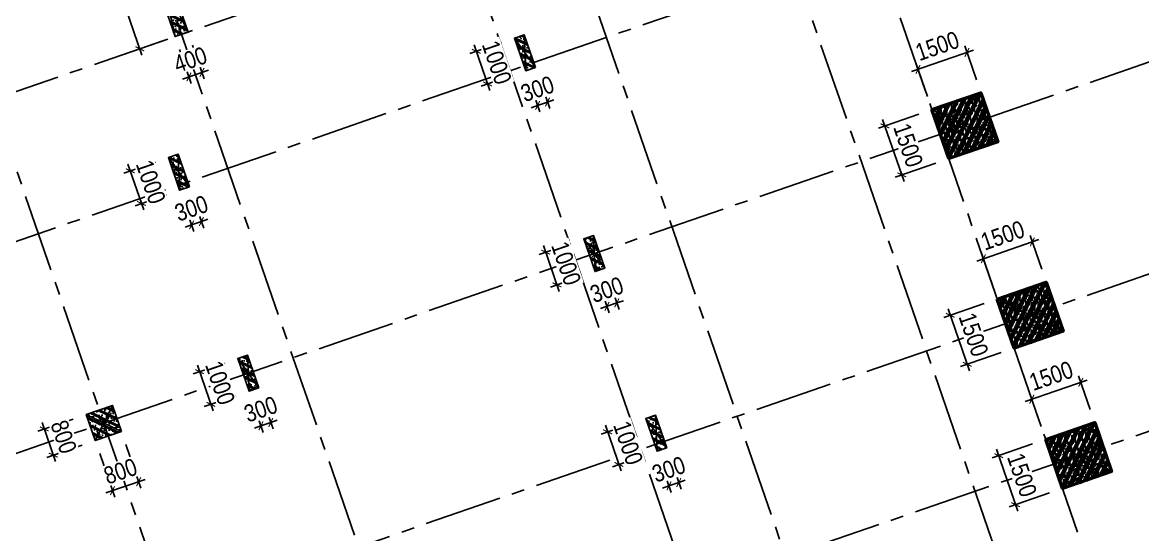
# Model space of a CAD drawing. Header units: millimetres. Extents: x -1534340 to 1713810, y -1348191 to 1114081.
# Drawn here: x 692971 to 725407, y -494294 to -479469 of the extents above; entities that cross this region are included whole.
import ezdxf
from ezdxf.xclip import XClip

# ---------------------------------------------------------------- set-up
doc = ezdxf.new("R2010")
doc.units = ezdxf.units.MM
doc.header["$LTSCALE"] = 100
doc.header["$XCLIPFRAME"] = 0
doc.header["$PDMODE"] = 32
doc.header["$PDSIZE"] = 2.5
doc.linetypes.add('CENTER2', pattern=[1.125, 0.75, -0.125, 0.125, -0.125])
doc.linetypes.add('Xref_ST_MBDV Cot vach 30.7.2022$0$DASHDOT', pattern=[1, 0.5, -0.25, 0, -0.25])
for name, color, linetype in [('ccu11-Manh', 8, 'Continuous'), ('ccu12-Truc', 13, 'CENTER2'), ('KC2-DIM', 251, 'Continuous'), ('Xref.Asix of Basement B2$0$Xref.Asix of Basement$0$KT-Net cot vach', 6, 'Continuous'), ('Xref_ST_MBDV Cot vach 30.7.2022$0$Xref_ST_MBDV Cot vach 30.7.2022|Xref_ST_MBDV Cot vach 30.7.2022|Xref_ST_MBDV Cot vach 30.7.2022|Xref_ST_MBDV Cot vach 30.7.2022|A-WALL-PATT', 251, 'Continuous'), ('Xref_ST_MBDV Cot vach 30.7.2022$0$Xref_ST_MBDV Cot vach 30.7.2022|Xref_ST_MBDV Cot vach 30.7.2022|Xref_ST_MBDV Cot vach 30.7.2022|Xref_ST_MBDV Cot vach 30.7.2022|Site_plot line', 1, 'Xref_ST_MBDV Cot vach 30.7.2022$0$DASHDOT'), ('Xref_ST_MBDV Cot vach 30.7.2022|Xref_ST_MBDV Cot vach 30.7.2022|Xref_ST_MBDV Cot vach 30.7.2022|Xref_ST_MBDV Cot vach 30.7.2022|KC-Betong', 6, 'Continuous')]:
    doc.layers.add(name, color=color, linetype=linetype)
doc.layers.add('KT-Net cot vach', color=6, linetype='Continuous', lineweight=50)
doc.styles.add('Arial Narrow', font='ARIALN.TTF')
doc.dimstyles.new('ccu12-200', dxfattribs={"dimscale": 200, "dimtxt": 2.5, "dimasz": 1, "dimexe": 1, "dimexo": 2, "dimgap": 1, "dimtad": 1, "dimdec": 0, "dimrnd": 5, "dimdsep": 46, "dimtxsty": 'Arial Narrow', "dimblk": 'ARCHTICK', "dimcen": -1, "dimdle": 1, "dimclrd": 256, "dimclre": 256, "dimclrt": 3, "dimadec": 0, "dimazin": 2, "dimtfac": 0.1, "dimtdec": 0, "dimtmove": 0, "dimatfit": 1, "dimldrblk": 'ARCHTICK', "dimfxl": 1, "dimtvp": 0.833333, "dimtolj": 1, "dimtzin": 12, "dimarcsym": 0})
pattern_1 = [(50, (-650, 1050), (286.904, -25.1), [30, -330]), (355, (-650, 1050), (-55.5, 300.877), [24, -264]), (100.451, (-626.1, 1047.9), (231.404, 275.776), [25.496, -280.457]), (46.184, (-650, 1130), (426.9, -66.21), [45, -495]), (96.636, (-614.43, 1124.5), (373.87, 389.65), [38.24, -420.685]), (351.184, (-650, 1130), (373.86, 389.65), [36, -396]), (21, (-610, 1110), (238.763, -161.048), [30, -330]), (326, (-610, 1110), (97.326, 290.06), [24, -264]), (71.451, (-590.1, 1096.58), (336.09, 129.01), [25.496, -280.457]), (37.5, (-650, 1050), (4.864, 133.1575), [0, -260.8, 0, -268, 0, -265]), (7.5, (-650, 1050), (105.228, 157.765), [0, -152.8, 0, -254.8, 0, -101]), (327.5, (-739.2, 1050), (213.529, -9.022), [0, -100, 0, -312, 0, -414]), (317.5, (-779.2, 1050), (233.274, 40.042), [0, -130, 0, -207.2, 0, -294]), (45, (-650, 1050), (-120.208, 120.208), []), (45, (-650, 1099), (-120.208, 120.208), [])]

# ---------------------------------------------------------------- blocks, each defined once
blk = doc.blocks.new('Xref_ST_MBDV Cot vach 30.7.2022$0$Tuong Vay01-flat-1')
at = {"layer": 'Xref_ST_MBDV Cot vach 30.7.2022$0$Xref_ST_MBDV Cot vach 30.7.2022|Xref_ST_MBDV Cot vach 30.7.2022|Xref_ST_MBDV Cot vach 30.7.2022|Xref_ST_MBDV Cot vach 30.7.2022|A-WALL-PATT'}
h = blk.add_hatch(dxfattribs=at)
h.set_pattern_fill('ACET-2D-VATLIEU04', color=256, scale=50, pattern_type=2)
h.set_pattern_definition([(50, (-11139561.84, -1407213.45), (-225.902474, 189.5546825), [37.5, -412.5]), (355, (-11139561.84, -1407213.45), (32.127212, 367.215716), [30, -330]), (100.4514, (-11139531.95, -1407216.06), (-341.231527, -62.944187), [31.870095, -350.571056]), (46.1842, (-11139561.84, -1407113.45), (-319.180497, 306.252097), [56.25, -618.75]), (96.6356, (-11139517.37, -1407120.34), (-516.995922, -60.144022), [47.805144, -525.8565]), (351.1842, (-11139561.84, -1407113.45), (84.740774, 546.39543), [45, -495]), (21, (-11139511.84, -1407138.45), (-105.680822, 275.3079534), [37.5, -412.5]), (326, (-11139511.84, -1407138.45), (206.128805, 305.59852), [30, -330]), (71.4514, (-11139486.97, -1407155.22), (-328.963765, 110.380101), [31.870095, -350.571056]), (37.5, (-11139561.84, -1407213.45), (-78.1345294, 101.8269012), [0, -326, 0, -335, 0, -331.25]), (7.5, (-11139561.84, -1407213.45), (-23.2793464, 176.824191), [0, -191, 0, -318.5, 0, -126.25]), (327.5, (-11139673.34, -1407213.45), (71.9444175, 112.9301145), [0, -125, 0, -390, 0, -517.5000003]), (317.5, (-11139723.34, -1407213.45), (158.0205496, 172.449169), [0, -162.5, 0, -259, 0, -367.5]), (45, (-11139561.84, -1407213.45), (-150.260191, 150.260191), []), (45, (-11139561.84, -1407152.2), (-150.260191, 150.260191), [])])
h.paths.add_polyline_path([(-82665, -118500), (-81837, -121132), (-80903, -123728), (-79863, -126284), (-78720, -128795), (-77475, -131258), (-76131, -133667), (-74689, -136020), (-73153, -138312), (-71525, -140539), (-69807, -142699), (-68002, -144786), (-66114, -146798), (-64145, -148731), (-62100, -150582), (-59980, -152349), (-57790, -154027), (-55533, -155614), (-53213, -157109), (-50835, -158507), (-48401, -159807), (-45916, -161007), (-43385, -162104), (-40811, -163097), (-38198, -163985), (-35551, -164765), (-32875, -165436), (-30174, -165998), (-27451, -166448), (-24702, -166789), (-4397, -168938), (36420, -167648), (41836, -160719), (12445, -24368), (8473, -9249), (-4719, -5521), (-10557, -9947), (-34021, -27848), (-39777, -32009), (-41249, -35294), (-45787, -38574), (-49368, -38942), (-57644, -44924), (-59845, -46601), (-61969, -48362), (-64020, -50208), (-65993, -52137), (-67887, -54144), (-69696, -56226), (-71420, -58381), (-73054, -60604), (-74596, -62892), (-76043, -65242), (-77394, -67648), (-78645, -70107), (-79794, -72615), (-80841, -75168), (-81782, -77762), (-82617, -80392), (-83343, -83054), (-83961, -85743), (-84468, -88455), (-84865, -91186), (-85149, -93930), (-85321, -96684), (-85381, -99530), (-85329, -102201), (-85163, -104955), (-84886, -107701), (-84496, -110432), (-83996, -113146), (-83385, -115836)], flags=16)
h.paths.add_polyline_path([(-83625, -118781), (-82785, -121452), (-81837, -124086), (-80781, -126680), (-79621, -129228), (-78358, -131727), (-76994, -134172), (-75531, -136560), (-73973, -138886), (-72320, -141146), (-70577, -143337), (-68746, -145455), (-66829, -147497), (-64832, -149459), (-62755, -151337), (-60604, -153130), (-58382, -154833), (-56092, -156444), (-53738, -157960), (-51324, -159379), (-48854, -160699), (-46333, -161916), (-43764, -163030), (-41151, -164038), (-38500, -164938), (-35814, -165730), (-33098, -166411), (-30357, -166981), (-27595, -167438), (-24816, -167783), (-4434, -169940), (36920, -168633), (42913, -160966), (13418, -24135), (9295, -8442), (-4926, -4424), (-11163, -9151), (-34617, -27045), (-40580, -31355), (-42052, -34640), (-46156, -37607), (-49737, -37975), (-58240, -44121), (-60467, -45819), (-62623, -47605), (-64704, -49479), (-66707, -51435), (-68628, -53472), (-70465, -55586), (-72214, -57772), (-73872, -60029), (-75437, -62350), (-76905, -64734), (-78276, -67176), (-79545, -69672), (-80712, -72217), (-81774, -74808), (-82729, -77440), (-83576, -80109), (-84314, -82810), (-84940, -85539), (-85455, -88291), (-85857, -91062), (-86146, -93847), (-86321, -96642), (-86382, -99529), (-86328, -102241), (-86160, -105036), (-85879, -107821), (-85484, -110593), (-84976, -113347), (-84356, -116078)])
at = {"layer": 'Xref_ST_MBDV Cot vach 30.7.2022$0$Xref_ST_MBDV Cot vach 30.7.2022|Xref_ST_MBDV Cot vach 30.7.2022|Xref_ST_MBDV Cot vach 30.7.2022|Xref_ST_MBDV Cot vach 30.7.2022|Site_plot line', "ltscale": 5000}
blk.add_arc((-17764, -99529), 69167, 126.14636, 263.7927, dxfattribs=at)
blk = doc.blocks.new('Grid-ST-flat-3')
at = {"layer": 'ccu12-Truc', "ltscale": 30}
for p, q in [((343189.8, -39014.7), (361219.3, -91236.4)), ((340897.6, -39806), (359986.9, -95097.6)), ((335415.2, -41698.9), (354504.5, -96990.4)), ((332626.7, -42661.6), (351716, -97953.1)), ((324450.3, -45484.5), (343539.5, -100776)), ((318967.8, -47377.3), (338057.1, -102668.8)), ((377595.9, -60477.9), (312746.7, -82867)), ((352142.8, -64928.1), (311408.7, -78991.5)), ((377787.3, -66547.8), (314639.5, -88349.4)), ((368131.1, -76017.5), (316532.3, -93831.9)), ((369534.4, -80082.1), (317935.6, -97896.5))]:
    blk.add_line(p, q, dxfattribs=at)
blk = doc.blocks.new('*U152')
h = blk.add_hatch()
h.set_pattern_fill('VATLIEU04', color=250, scale=40, style=0, pattern_type=2)
h.set_pattern_definition(pattern_1)
h.paths.add_polyline_path([(-475, -475), (-175, -475), (-175, 525), (-475, 525)])
at = {"color": 6, "ltscale": 0.25}
blk.add_lwpolyline([(-475, -475), (-175, -475), (-175, 525), (-475, 525)], close=True, dxfattribs=at)
at = {"layer": 'Defpoints', "linetype": 'ByBlock', "ltscale": 30}
for p, q in [((-175, -475), (-475, 525)), ((-475, -475), (-175, 525))]:
    blk.add_line(p, q, dxfattribs=at)
blk = doc.blocks.new('*U343')
h = blk.add_hatch()
h.set_pattern_fill('VATLIEU04', color=250, scale=40, style=0, pattern_type=2)
h.set_pattern_definition([(50, (-150, 850), (286.904, -25.1), [30, -330]), (355, (-150, 850), (-55.5, 300.877), [24, -264]), (100.451, (-126.1, 847.9), (231.404, 275.776), [25.496, -280.457]), (46.184, (-150, 930), (426.9, -66.21), [45, -495]), (96.636, (-114.43, 924.5), (373.87, 389.65), [38.24, -420.69]), (351.184, (-150, 930), (373.86, 389.65), [36, -396]), (21, (-110, 910), (238.763, -161.048), [30, -330]), (326, (-110, 910), (97.326, 290.06), [24, -264]), (71.451, (-90.1, 896.58), (336.09, 129.01), [25.496, -280.457]), (37.5, (-150, 850), (4.864, 133.1575), [0, -260.8, 0, -268, 0, -265]), (7.5, (-150, 850), (105.228, 157.765), [0, -152.8, 0, -254.8, 0, -101]), (327.5, (-239.2, 850), (213.529, -9.022), [0, -100, 0, -312, 0, -414]), (317.5, (-279.2, 850), (233.274, 40.042), [0, -130, 0, -207.2, 0, -294]), (45, (-150, 850), (-120.208, 120.208), []), (45, (-150, 899), (-120.208, 120.208), [])])
h.paths.add_polyline_path([(-475, -475), (325, -475), (325, 325), (-475, 325)])
at = {"color": 6, "ltscale": 0.25}
blk.add_lwpolyline([(-475, -475), (325, -475), (325, 325), (-475, 325)], close=True, dxfattribs=at)
at = {"layer": 'Defpoints', "linetype": 'ByBlock', "ltscale": 30}
for p, q in [((325, -475), (-475, 325)), ((-475, -475), (325, 325))]:
    blk.add_line(p, q, dxfattribs=at)
blk = doc.blocks.new('*U153')
h = blk.add_hatch()
h.set_pattern_fill('VATLIEU04', color=250, scale=40, style=0, pattern_type=2)
h.set_pattern_definition(pattern_1)
h.paths.add_polyline_path([(-475, -475), (-175, -475), (-175, 525), (-475, 525)])
at = {"color": 6, "ltscale": 0.25}
blk.add_lwpolyline([(-475, -475), (-175, -475), (-175, 525), (-475, 525)], close=True, dxfattribs=at)
at = {"layer": 'Defpoints', "linetype": 'ByBlock', "ltscale": 30}
for p, q in [((-175, -475), (-475, 525)), ((-475, -475), (-175, 525))]:
    blk.add_line(p, q, dxfattribs=at)
blk = doc.blocks.new('*U154')
h = blk.add_hatch()
h.set_pattern_fill('VATLIEU04', color=250, scale=40, style=0, pattern_type=2)
h.set_pattern_definition(pattern_1)
h.paths.add_polyline_path([(-475, -475), (-175, -475), (-175, 525), (-475, 525)])
at = {"color": 6, "ltscale": 0.25}
blk.add_lwpolyline([(-475, -475), (-175, -475), (-175, 525), (-475, 525)], close=True, dxfattribs=at)
at = {"layer": 'Defpoints', "linetype": 'ByBlock', "ltscale": 30}
for p, q in [((-175, -475), (-475, 525)), ((-475, -475), (-175, 525))]:
    blk.add_line(p, q, dxfattribs=at)
blk = doc.blocks.new('*U155')
h = blk.add_hatch()
h.set_pattern_fill('VATLIEU04', color=250, scale=40, style=0, pattern_type=2)
h.set_pattern_definition(pattern_1)
h.paths.add_polyline_path([(-475, -475), (-175, -475), (-175, 525), (-475, 525)])
at = {"color": 6, "ltscale": 0.25}
blk.add_lwpolyline([(-475, -475), (-175, -475), (-175, 525), (-475, 525)], close=True, dxfattribs=at)
at = {"layer": 'Defpoints', "linetype": 'ByBlock', "ltscale": 30}
for p, q in [((-175, -475), (-475, 525)), ((-475, -475), (-175, 525))]:
    blk.add_line(p, q, dxfattribs=at)
blk = doc.blocks.new('*U151')
h = blk.add_hatch()
h.set_pattern_fill('VATLIEU04', color=250, scale=40, style=0, pattern_type=2)
h.set_pattern_definition([(50, (550, -550), (286.904, -25.1), [30, -330]), (355, (550, -550), (-55.5, 300.877), [24, -264]), (100.451, (573.9, -552.1), (231.404, 275.776), [25.496, -280.457]), (46.184, (550, -470), (426.9, -66.21), [45, -495]), (96.636, (585.57, -475.5), (373.87, 389.65), [38.24, -420.69]), (351.184, (550, -470), (373.86, 389.65), [36, -396]), (21, (590, -490), (238.763, -161.048), [30, -330]), (326, (590, -490), (97.326, 290.06), [24, -264]), (71.451, (609.9, -503.42), (336.09, 129.01), [25.496, -280.457]), (37.5, (550, -550), (4.864, 133.1575), [0, -260.8, 0, -268, 0, -265]), (7.5, (550, -550), (105.228, 157.765), [0, -152.8, 0, -254.8, 0, -101]), (327.5, (460.8, -550), (213.529, -9.022), [0, -100, 0, -312, 0, -414]), (317.5, (420.8, -550), (233.274, 40.042), [0, -130, 0, -207.2, 0, -294]), (45, (550, -550), (-120.208, 120.208), []), (45, (550, -501), (-120.208, 120.208), [])])
h.paths.add_polyline_path([(-475, 475), (1025, 475), (1025, -1025), (-475, -1025)])
at = {"color": 6, "ltscale": 0.25}
blk.add_lwpolyline([(-475, 475), (1025, 475), (1025, -1025), (-475, -1025)], close=True, dxfattribs=at)
at = {"layer": 'Defpoints', "linetype": 'ByBlock', "ltscale": 30}
for p, q in [((1025, 475), (-475, -1025)), ((-475, 475), (1025, -1025))]:
    blk.add_line(p, q, dxfattribs=at)
blk = doc.blocks.new('*U341')
h = blk.add_hatch()
h.set_pattern_fill('VATLIEU04', color=250, scale=40, style=0, pattern_type=2)
h.set_pattern_definition([(50, (-550, 3050), (286.904, -25.101), [30, -330]), (355, (-550, 3050), (-55.5, 300.877), [24, -264]), (100.451, (-526.1, 3047.9), (231.404, 275.776), [25.496, -280.457]), (46.184, (-550, 3130), (426.896, -66.208), [45, -495]), (96.636, (-514.43, 3124.5), (373.865, 389.647), [38.244, -420.685]), (351.184, (-550, 3130), (373.865, 389.65), [36, -396]), (21, (-510, 3110), (238.763, -161.048), [30, -330]), (326, (-510, 3110), (97.326, 290.06), [24, -264]), (71.451, (-490.1, 3096.58), (336.09, 129.012), [25.496, -280.457]), (37.5, (-550, 3050), (4.864, 133.1575), [0, -260.8, 0, -268, 0, -265]), (7.5, (-550, 3050), (105.228, 157.7647), [0, -152.8, 0, -254.8, 0, -101]), (327.5, (-639.2, 3050), (213.529, -9.022), [0, -100, 0, -312, 0, -414]), (317.5, (-679.2, 3050), (233.274, 40.042), [0, -130, 0, -207.2, 0, -294]), (45, (-550, 3050), (-120.208, 120.208), []), (45, (-550, 3099), (-120.208, 120.208), [])])
h.paths.add_polyline_path([(-475, -475), (-75, -475), (-75, 2525), (-475, 2525)])
at = {"color": 6, "ltscale": 0.25}
blk.add_lwpolyline([(-475, -475), (-75, -475), (-75, 2525), (-475, 2525)], close=True, dxfattribs=at)
at = {"layer": 'Defpoints', "linetype": 'ByBlock', "ltscale": 30}
for p, q in [((-75, -475), (-475, 2525)), ((-475, -475), (-75, 2525))]:
    blk.add_line(p, q, dxfattribs=at)
blk = doc.blocks.new('MBDV-B1-T1-PN')
at = {"layer": 'KT-Net cot vach', "rotation": 19.04713795399666}
for p in [(46765, -16253), (48657, -21736), (50061, -25800)]:
    blk.add_blockref('*U151', p, dxfattribs=at)
at = {"layer": 'Xref.Asix of Basement B2$0$Xref.Asix of Basement$0$KT-Net cot vach', "linetype": 'ByBlock', "xscale": -0.9999999999999998, "rotation": 19.04713796363401}
for name, p in [('*U152', (34079, -14442)), ('*U155', (24059, -17902)), ('*U152', (36087, -20257)), ('*U154', (26067, -23717)), ('*U343', (22088, -24985)), ('*U153', (37882, -25456))]:
    blk.add_blockref(name, p, dxfattribs=at)
at = {"layer": 'Xref_ST_MBDV Cot vach 30.7.2022|Xref_ST_MBDV Cot vach 30.7.2022|Xref_ST_MBDV Cot vach 30.7.2022|Xref_ST_MBDV Cot vach 30.7.2022|KC-Betong', "linetype": 'ByBlock', "xscale": -0.9999999999999996, "rotation": 19.04713795400157}
blk.add_blockref('*U341', (24020, -13421), dxfattribs=at)
blk = doc.blocks.new('_ARCHTICK')
at = {"color": 0, "linetype": 'ByBlock', "const_width": 0.15}
blk.add_lwpolyline([(-0.5, -0.5), (0.5, 0.5)], dxfattribs=at)
blk = doc.blocks.new('*D904')
at = {"layer": 'Defpoints', "color": 0, "ltscale": 0.5, "transparency": 16777216}
for p in [(720723, -481505), (719305, -481994)]:
    blk.add_point(p, dxfattribs=at)
at = {"layer": 'KC2-DIM', "lineweight": -2, "ltscale": 0.5, "transparency": 16777216}
for p, q in [((718714, -480894), (720510, -480274)), ((720593, -481127), (720255, -480150)), ((719175, -481616), (718838, -480640))]:
    blk.add_line(p, q, dxfattribs=at)
at = {"layer": 'KC2-DIM', "lineweight": -2, "ltscale": 0.5, "transparency": 16777216, "xscale": 200, "yscale": 200, "zscale": 200}
for p, rotation in [((720321, -480339), 19.04713795399314), ((718903, -480829), 199.0471379539931)]:
    blk.add_blockref('_ARCHTICK', p, dxfattribs=dict(at, rotation=rotation))
at = {"layer": 'KC2-DIM', "color": 3, "ltscale": 0.5, "transparency": 16777216, "insert": (719463, -480154), "char_height": 500, "attachment_point": 5, "rotation": 19.0471, "style": 'Arial Narrow', "bg_fill": 3, "box_fill_scale": 1.1, "bg_fill_color": 256, "bg_fill_true_color": 13158600, "bg_fill_transparency": 0}
blk.add_mtext('\\A1;1500', dxfattribs=at)
at = {"layer": 'Defpoints', "color": 0, "ltscale": 0.5, "transparency": 16777216}
blk.add_point((720321, -480339), dxfattribs=at)
blk = doc.blocks.new('*D903')
at = {"layer": 'Defpoints', "color": 0, "ltscale": 0.5, "transparency": 16777216}
for p in [(719305, -481994), (719795, -483412)]:
    blk.add_point(p, dxfattribs=at)
at = {"layer": 'KC2-DIM', "lineweight": -2, "ltscale": 0.5, "transparency": 16777216}
for p, q in [((718927, -482125), (717755, -482529)), ((717879, -482275), (718499, -484071)), ((719417, -483543), (718245, -483947))]:
    blk.add_line(p, q, dxfattribs=at)
at = {"layer": 'KC2-DIM', "lineweight": -2, "ltscale": 0.5, "transparency": 16777216, "xscale": 200, "yscale": 200, "zscale": 200}
for p, rotation in [((717944, -482464), 109.0471379539931), ((718434, -483882), 289.0471379539931)]:
    blk.add_blockref('_ARCHTICK', p, dxfattribs=dict(at, rotation=rotation))
at = {"layer": 'KC2-DIM', "color": 3, "ltscale": 0.5, "transparency": 16777216, "insert": (718619, -483024), "char_height": 500, "attachment_point": 5, "rotation": 289.0471, "style": 'Arial Narrow', "bg_fill": 3, "box_fill_scale": 1.1, "bg_fill_color": 256, "bg_fill_true_color": 13158600, "bg_fill_transparency": 0}
blk.add_mtext('\\A1;1500', dxfattribs=at)
at = {"layer": 'Defpoints', "color": 0, "ltscale": 0.5, "transparency": 16777216}
blk.add_point((718434, -483882), dxfattribs=at)
blk = doc.blocks.new('*D910')
at = {"layer": 'Defpoints', "color": 0, "ltscale": 0.5, "transparency": 16777216}
for p in [(722616, -486987), (721198, -487477)]:
    blk.add_point(p, dxfattribs=at)
at = {"layer": 'KC2-DIM', "lineweight": -2, "ltscale": 0.5, "transparency": 16777216}
for p, q in [((720607, -486377), (722403, -485757)), ((722485, -486609), (722148, -485633)), ((721067, -487099), (720730, -486122))]:
    blk.add_line(p, q, dxfattribs=at)
at = {"layer": 'KC2-DIM', "lineweight": -2, "ltscale": 0.5, "transparency": 16777216, "xscale": 200, "yscale": 200, "zscale": 200}
for p, rotation in [((722214, -485822), 19.04713795399314), ((720796, -486311), 199.0471379539931)]:
    blk.add_blockref('_ARCHTICK', p, dxfattribs=dict(at, rotation=rotation))
at = {"layer": 'KC2-DIM', "color": 3, "ltscale": 0.5, "transparency": 16777216, "insert": (721356, -485636), "char_height": 500, "attachment_point": 5, "rotation": 19.0471, "style": 'Arial Narrow', "bg_fill": 3, "box_fill_scale": 1.1, "bg_fill_color": 256, "bg_fill_true_color": 13158600, "bg_fill_transparency": 0}
blk.add_mtext('\\A1;1500', dxfattribs=at)
at = {"layer": 'Defpoints', "color": 0, "ltscale": 0.5, "transparency": 16777216}
blk.add_point((722214, -485822), dxfattribs=at)
blk = doc.blocks.new('*D909')
at = {"layer": 'Defpoints', "color": 0, "ltscale": 0.5, "transparency": 16777216}
for p in [(721198, -487477), (721688, -488895)]:
    blk.add_point(p, dxfattribs=at)
at = {"layer": 'KC2-DIM', "lineweight": -2, "ltscale": 0.5, "transparency": 16777216}
for p, q in [((720820, -487607), (719648, -488012)), ((719772, -487757), (720392, -489553)), ((721309, -489025), (720137, -489430))]:
    blk.add_line(p, q, dxfattribs=at)
at = {"layer": 'KC2-DIM', "lineweight": -2, "ltscale": 0.5, "transparency": 16777216, "xscale": 200, "yscale": 200, "zscale": 200}
for p, rotation in [((719837, -487947), 109.0471379539931), ((720327, -489364), 289.0471379539931)]:
    blk.add_blockref('_ARCHTICK', p, dxfattribs=dict(at, rotation=rotation))
at = {"layer": 'KC2-DIM', "color": 3, "ltscale": 0.5, "transparency": 16777216, "insert": (720512, -488507), "char_height": 500, "attachment_point": 5, "rotation": 289.0471, "style": 'Arial Narrow', "bg_fill": 3, "box_fill_scale": 1.1, "bg_fill_color": 256, "bg_fill_true_color": 13158600, "bg_fill_transparency": 0}
blk.add_mtext('\\A1;1500', dxfattribs=at)
at = {"layer": 'Defpoints', "color": 0, "ltscale": 0.5, "transparency": 16777216}
blk.add_point((720327, -489364), dxfattribs=at)
blk = doc.blocks.new('*D912')
at = {"layer": 'Defpoints', "color": 0, "ltscale": 0.5, "transparency": 16777216}
for p in [(724019, -491052), (722601, -491541)]:
    blk.add_point(p, dxfattribs=at)
at = {"layer": 'KC2-DIM', "lineweight": -2, "ltscale": 0.5, "transparency": 16777216}
for p, q in [((723889, -490674), (723552, -489697)), ((722010, -490441), (723806, -489821)), ((722471, -491163), (722134, -490187))]:
    blk.add_line(p, q, dxfattribs=at)
at = {"layer": 'KC2-DIM', "lineweight": -2, "ltscale": 0.5, "transparency": 16777216, "xscale": 200, "yscale": 200, "zscale": 200}
for p, rotation in [((723617, -489886), 19.04713795399314), ((722199, -490376), 199.0471379539931)]:
    blk.add_blockref('_ARCHTICK', p, dxfattribs=dict(at, rotation=rotation))
at = {"layer": 'KC2-DIM', "color": 3, "ltscale": 0.5, "transparency": 16777216, "insert": (722759, -489701), "char_height": 500, "attachment_point": 5, "rotation": 19.0471, "style": 'Arial Narrow', "bg_fill": 3, "box_fill_scale": 1.1, "bg_fill_color": 256, "bg_fill_true_color": 13158600, "bg_fill_transparency": 0}
blk.add_mtext('\\A1;1500', dxfattribs=at)
at = {"layer": 'Defpoints', "color": 0, "ltscale": 0.5, "transparency": 16777216}
blk.add_point((723617, -489886), dxfattribs=at)
blk = doc.blocks.new('*D911')
at = {"layer": 'Defpoints', "color": 0, "ltscale": 0.5, "transparency": 16777216}
for p in [(722601, -491541), (723091, -492959)]:
    blk.add_point(p, dxfattribs=at)
at = {"layer": 'KC2-DIM', "lineweight": -2, "ltscale": 0.5, "transparency": 16777216}
for p, q in [((722223, -491672), (721051, -492076)), ((721175, -491822), (721795, -493618)), ((722713, -493090), (721541, -493494))]:
    blk.add_line(p, q, dxfattribs=at)
at = {"layer": 'KC2-DIM', "lineweight": -2, "ltscale": 0.5, "transparency": 16777216, "xscale": 200, "yscale": 200, "zscale": 200}
for p, rotation in [((721240, -492011), 109.0471379539931), ((721730, -493429), 289.0471379539931)]:
    blk.add_blockref('_ARCHTICK', p, dxfattribs=dict(at, rotation=rotation))
at = {"layer": 'KC2-DIM', "color": 3, "ltscale": 0.5, "transparency": 16777216, "insert": (721915, -492571), "char_height": 500, "attachment_point": 5, "rotation": 289.0471, "style": 'Arial Narrow', "bg_fill": 3, "box_fill_scale": 1.1, "bg_fill_color": 256, "bg_fill_true_color": 13158600, "bg_fill_transparency": 0}
blk.add_mtext('\\A1;1500', dxfattribs=at)
at = {"layer": 'Defpoints', "color": 0, "ltscale": 0.5, "transparency": 16777216}
blk.add_point((721730, -493429), dxfattribs=at)
blk = doc.blocks.new('*D939')
at = {"layer": 'Defpoints', "color": 0, "ltscale": 0.5, "transparency": 16777216}
for p in [(696411, -477044), (697390, -479880), (696368, -480233)]:
    blk.add_point(p, dxfattribs=at)
at = {"layer": 'KC2-DIM', "lineweight": -2, "ltscale": 0.5, "transparency": 16777216}
for p, q in [((696033, -477175), (695199, -477463)), ((695323, -477209), (696433, -480422)), ((697012, -480011), (696179, -480299))]:
    blk.add_line(p, q, dxfattribs=at)
at = {"layer": 'KC2-DIM', "lineweight": -2, "ltscale": 0.5, "transparency": 16777216, "xscale": 200, "yscale": 200, "zscale": 200}
for p, rotation in [((695389, -477398), 109.0471379540027), ((696368, -480233), 289.0471379540026)]:
    blk.add_blockref('_ARCHTICK', p, dxfattribs=dict(at, rotation=rotation))
at = {"layer": 'KC2-DIM', "color": 3, "ltscale": 0.5, "transparency": 16777216, "insert": (696308, -478667), "char_height": 500, "attachment_point": 5, "rotation": 289.0471, "style": 'Arial Narrow', "bg_fill": 3, "box_fill_scale": 1.1, "bg_fill_color": 256, "bg_fill_true_color": 13158600, "bg_fill_transparency": 0}
blk.add_mtext('\\A1;3000', dxfattribs=at)
blk = doc.blocks.new('*D940')
at = {"layer": 'Defpoints', "color": 0, "ltscale": 0.5, "transparency": 16777216}
for p in [(697390, -479880), (697769, -479750)]:
    blk.add_point(p, dxfattribs=at)
at = {"layer": 'KC2-DIM', "lineweight": -2, "ltscale": 0.5, "transparency": 16777216}
for p, q in [((697521, -480258), (697858, -481235)), ((697899, -480128), (698236, -481104)), ((697604, -481111), (698360, -480850))]:
    blk.add_line(p, q, dxfattribs=at)
at = {"layer": 'KC2-DIM', "lineweight": -2, "ltscale": 0.5, "transparency": 16777216, "xscale": 200, "yscale": 200, "zscale": 200}
for p, rotation in [((697793, -481046), 199.0472059538776), ((698171, -480915), 19.04720595387755)]:
    blk.add_blockref('_ARCHTICK', p, dxfattribs=dict(at, rotation=rotation))
at = {"layer": 'KC2-DIM', "color": 3, "ltscale": 0.5, "transparency": 16777216, "insert": (697833, -480550), "char_height": 500, "attachment_point": 5, "rotation": 19.0472, "style": 'Arial Narrow', "bg_fill": 3, "box_fill_scale": 1.1, "bg_fill_color": 256, "bg_fill_true_color": 13158600, "bg_fill_transparency": 0}
blk.add_mtext('\\A1;400', dxfattribs=at)
at = {"layer": 'Defpoints', "color": 0, "ltscale": 0.5, "transparency": 16777216}
blk.add_point((698171, -480915), dxfattribs=at)
blk = doc.blocks.new('*D967')
at = {"layer": 'Defpoints', "color": 0, "ltscale": 0.5, "transparency": 16777216}
blk.add_point((697808, -484230), dxfattribs=at)
at = {"layer": 'KC2-DIM', "lineweight": -2, "ltscale": 0.5, "transparency": 16777216}
for p, q in [((697655, -484706), (697936, -485520)), ((697939, -484608), (698220, -485423)), ((697871, -485331), (698154, -485233)), ((698154, -485233), (698343, -485168)), ((697871, -485331), (697682, -485397))]:
    blk.add_line(p, q, dxfattribs=at)
at = {"layer": 'KC2-DIM', "lineweight": -2, "ltscale": 0.5, "transparency": 16777216, "xscale": 200, "yscale": 200, "zscale": 200}
for p, rotation in [((697871, -485331), 19.04713796360558), ((698154, -485233), 199.0471379636056)]:
    blk.add_blockref('_ARCHTICK', p, dxfattribs=dict(at, rotation=rotation))
at = {"layer": 'KC2-DIM', "color": 3, "ltscale": 0.5, "transparency": 16777216, "insert": (697864, -484852), "char_height": 500, "attachment_point": 5, "rotation": 19.0471, "style": 'Arial Narrow', "bg_fill": 3, "box_fill_scale": 1.1, "bg_fill_color": 256, "bg_fill_true_color": 13158600, "bg_fill_transparency": 0}
blk.add_mtext('\\A1;300', dxfattribs=at)
at = {"layer": 'Defpoints', "color": 0, "ltscale": 0.5, "transparency": 16777216}
for p in [(697524, -484328), (698154, -485233)]:
    blk.add_point(p, dxfattribs=at)
blk = doc.blocks.new('*D968')
at = {"layer": 'Defpoints', "color": 0, "ltscale": 0.5, "transparency": 16777216}
blk.add_point((697524, -484328), dxfattribs=at)
at = {"layer": 'KC2-DIM', "lineweight": -2, "ltscale": 0.5, "transparency": 16777216}
for p, q in [((696820, -483514), (695904, -483830)), ((696028, -483575), (696485, -484899)), ((697146, -484459), (696231, -484775))]:
    blk.add_line(p, q, dxfattribs=at)
at = {"layer": 'KC2-DIM', "lineweight": -2, "ltscale": 0.5, "transparency": 16777216, "xscale": 200, "yscale": 200, "zscale": 200}
for p, rotation in [((696093, -483764), 109.0471379636373), ((696420, -484710), 289.0471379636372)]:
    blk.add_blockref('_ARCHTICK', p, dxfattribs=dict(at, rotation=rotation))
at = {"layer": 'KC2-DIM', "color": 3, "ltscale": 0.5, "transparency": 16777216, "insert": (696687, -484088), "char_height": 500, "attachment_point": 5, "rotation": 289.0471, "style": 'Arial Narrow', "bg_fill": 3, "box_fill_scale": 1.1, "bg_fill_color": 256, "bg_fill_true_color": 13158600, "bg_fill_transparency": 0}
blk.add_mtext('\\A1;1000', dxfattribs=at)
at = {"layer": 'Defpoints', "color": 0, "ltscale": 0.5, "transparency": 16777216}
for p in [(697198, -483383), (696420, -484710)]:
    blk.add_point(p, dxfattribs=at)
blk = doc.blocks.new('*D969')
at = {"layer": 'Defpoints', "color": 0, "ltscale": 0.5, "transparency": 16777216}
blk.add_point((707828, -480771), dxfattribs=at)
at = {"layer": 'KC2-DIM', "lineweight": -2, "ltscale": 0.5, "transparency": 16777216}
for p, q in [((707675, -481247), (707956, -482061)), ((707958, -481149), (708239, -481963)), ((707890, -481872), (707701, -481937)), ((707890, -481872), (708174, -481774)), ((708174, -481774), (708363, -481709))]:
    blk.add_line(p, q, dxfattribs=at)
at = {"layer": 'KC2-DIM', "lineweight": -2, "ltscale": 0.5, "transparency": 16777216, "xscale": 200, "yscale": 200, "zscale": 200}
for p, rotation in [((708174, -481774), 199.0471379636056), ((707890, -481872), 19.04713796360558)]:
    blk.add_blockref('_ARCHTICK', p, dxfattribs=dict(at, rotation=rotation))
at = {"layer": 'KC2-DIM', "color": 3, "ltscale": 0.5, "transparency": 16777216, "insert": (707884, -481393), "char_height": 500, "attachment_point": 5, "rotation": 19.0471, "style": 'Arial Narrow', "bg_fill": 3, "box_fill_scale": 1.1, "bg_fill_color": 256, "bg_fill_true_color": 13158600, "bg_fill_transparency": 0}
blk.add_mtext('\\A1;300', dxfattribs=at)
at = {"layer": 'Defpoints', "color": 0, "ltscale": 0.5, "transparency": 16777216}
for p in [(707544, -480869), (708174, -481774)]:
    blk.add_point(p, dxfattribs=at)
blk = doc.blocks.new('*D970')
at = {"layer": 'Defpoints', "color": 0, "ltscale": 0.5, "transparency": 16777216}
blk.add_point((707544, -480869), dxfattribs=at)
at = {"layer": 'KC2-DIM', "lineweight": -2, "ltscale": 0.5, "transparency": 16777216}
for p, q in [((706840, -480054), (705924, -480370)), ((706048, -480116), (706505, -481439)), ((707166, -481000), (706250, -481316))]:
    blk.add_line(p, q, dxfattribs=at)
at = {"layer": 'KC2-DIM', "lineweight": -2, "ltscale": 0.5, "transparency": 16777216, "xscale": 200, "yscale": 200, "zscale": 200}
for p, rotation in [((706113, -480305), 109.0471379636373), ((706439, -481250), 289.0471379636372)]:
    blk.add_blockref('_ARCHTICK', p, dxfattribs=dict(at, rotation=rotation))
at = {"layer": 'KC2-DIM', "color": 3, "ltscale": 0.5, "transparency": 16777216, "insert": (706707, -480629), "char_height": 500, "attachment_point": 5, "rotation": 289.0471, "style": 'Arial Narrow', "bg_fill": 3, "box_fill_scale": 1.1, "bg_fill_color": 256, "bg_fill_true_color": 13158600, "bg_fill_transparency": 0}
blk.add_mtext('\\A1;1000', dxfattribs=at)
at = {"layer": 'Defpoints', "color": 0, "ltscale": 0.5, "transparency": 16777216}
for p in [(707218, -479924), (706439, -481250)]:
    blk.add_point(p, dxfattribs=at)
blk = doc.blocks.new('*D971')
at = {"layer": 'Defpoints', "color": 0, "ltscale": 0.5, "transparency": 16777216}
blk.add_point((709835, -486586), dxfattribs=at)
at = {"layer": 'KC2-DIM', "lineweight": -2, "ltscale": 0.5, "transparency": 16777216}
for p, q in [((709682, -487062), (709963, -487876)), ((709966, -486964), (710247, -487778)), ((709898, -487687), (709709, -487752)), ((709898, -487687), (710182, -487589)), ((710182, -487589), (710371, -487524))]:
    blk.add_line(p, q, dxfattribs=at)
at = {"layer": 'KC2-DIM', "lineweight": -2, "ltscale": 0.5, "transparency": 16777216, "xscale": 200, "yscale": 200, "zscale": 200}
for p, rotation in [((710182, -487589), 199.0471379636056), ((709898, -487687), 19.04713796360558)]:
    blk.add_blockref('_ARCHTICK', p, dxfattribs=dict(at, rotation=rotation))
at = {"layer": 'KC2-DIM', "color": 3, "ltscale": 0.5, "transparency": 16777216, "insert": (709891, -487208), "char_height": 500, "attachment_point": 5, "rotation": 19.0471, "style": 'Arial Narrow', "bg_fill": 3, "box_fill_scale": 1.1, "bg_fill_color": 256, "bg_fill_true_color": 13158600, "bg_fill_transparency": 0}
blk.add_mtext('\\A1;300', dxfattribs=at)
at = {"layer": 'Defpoints', "color": 0, "ltscale": 0.5, "transparency": 16777216}
for p in [(709552, -486684), (710182, -487589)]:
    blk.add_point(p, dxfattribs=at)
blk = doc.blocks.new('*D972')
at = {"layer": 'Defpoints', "color": 0, "ltscale": 0.5, "transparency": 16777216}
blk.add_point((709552, -486684), dxfattribs=at)
at = {"layer": 'KC2-DIM', "lineweight": -2, "ltscale": 0.5, "transparency": 16777216}
for p, q in [((708847, -485869), (707932, -486185)), ((708055, -485931), (708512, -487254)), ((709174, -486815), (708258, -487131))]:
    blk.add_line(p, q, dxfattribs=at)
at = {"layer": 'KC2-DIM', "lineweight": -2, "ltscale": 0.5, "transparency": 16777216, "xscale": 200, "yscale": 200, "zscale": 200}
for p, rotation in [((708121, -486120), 109.0471379636373), ((708447, -487065), 289.0471379636372)]:
    blk.add_blockref('_ARCHTICK', p, dxfattribs=dict(at, rotation=rotation))
at = {"layer": 'KC2-DIM', "color": 3, "ltscale": 0.5, "transparency": 16777216, "insert": (708714, -486444), "char_height": 500, "attachment_point": 5, "rotation": 289.0471, "style": 'Arial Narrow', "bg_fill": 3, "box_fill_scale": 1.1, "bg_fill_color": 256, "bg_fill_true_color": 13158600, "bg_fill_transparency": 0}
blk.add_mtext('\\A1;1000', dxfattribs=at)
at = {"layer": 'Defpoints', "color": 0, "ltscale": 0.5, "transparency": 16777216}
for p in [(709225, -485739), (708447, -487065)]:
    blk.add_point(p, dxfattribs=at)
blk = doc.blocks.new('*D973')
at = {"layer": 'Defpoints', "color": 0, "ltscale": 0.5, "transparency": 16777216}
blk.add_point((699816, -490045), dxfattribs=at)
at = {"layer": 'KC2-DIM', "lineweight": -2, "ltscale": 0.5, "transparency": 16777216}
for p, q in [((699946, -490423), (700227, -491238)), ((699663, -490521), (699944, -491335)), ((699878, -491146), (700162, -491049)), ((700162, -491049), (700351, -490983)), ((699878, -491146), (699689, -491212))]:
    blk.add_line(p, q, dxfattribs=at)
at = {"layer": 'KC2-DIM', "lineweight": -2, "ltscale": 0.5, "transparency": 16777216, "xscale": 200, "yscale": 200, "zscale": 200}
for p, rotation in [((699878, -491146), 19.04713796360558), ((700162, -491049), 199.0471379636056)]:
    blk.add_blockref('_ARCHTICK', p, dxfattribs=dict(at, rotation=rotation))
at = {"layer": 'KC2-DIM', "color": 3, "ltscale": 0.5, "transparency": 16777216, "insert": (699872, -490667), "char_height": 500, "attachment_point": 5, "rotation": 19.0471, "style": 'Arial Narrow', "bg_fill": 3, "box_fill_scale": 1.1, "bg_fill_color": 256, "bg_fill_true_color": 13158600, "bg_fill_transparency": 0}
blk.add_mtext('\\A1;300', dxfattribs=at)
at = {"layer": 'Defpoints', "color": 0, "ltscale": 0.5, "transparency": 16777216}
for p in [(699532, -490143), (700162, -491049)]:
    blk.add_point(p, dxfattribs=at)
blk = doc.blocks.new('*D974')
at = {"layer": 'Defpoints', "color": 0, "ltscale": 0.5, "transparency": 16777216}
blk.add_point((699532, -490143), dxfattribs=at)
at = {"layer": 'KC2-DIM', "lineweight": -2, "ltscale": 0.5, "transparency": 16777216}
for p, q in [((698828, -489329), (697912, -489645)), ((698036, -489390), (698493, -490714)), ((699154, -490274), (698238, -490590))]:
    blk.add_line(p, q, dxfattribs=at)
at = {"layer": 'KC2-DIM', "lineweight": -2, "ltscale": 0.5, "transparency": 16777216, "xscale": 200, "yscale": 200, "zscale": 200}
for p, rotation in [((698101, -489579), 109.0471379636373), ((698427, -490525), 289.0471379636372)]:
    blk.add_blockref('_ARCHTICK', p, dxfattribs=dict(at, rotation=rotation))
at = {"layer": 'KC2-DIM', "color": 3, "ltscale": 0.5, "transparency": 16777216, "insert": (698695, -489903), "char_height": 500, "attachment_point": 5, "rotation": 289.0471, "style": 'Arial Narrow', "bg_fill": 3, "box_fill_scale": 1.1, "bg_fill_color": 256, "bg_fill_true_color": 13158600, "bg_fill_transparency": 0}
blk.add_mtext('\\A1;1000', dxfattribs=at)
at = {"layer": 'Defpoints', "color": 0, "ltscale": 0.5, "transparency": 16777216}
for p in [(699206, -489198), (698427, -490525)]:
    blk.add_point(p, dxfattribs=at)
blk = doc.blocks.new('*D977')
at = {"layer": 'Defpoints', "color": 0, "ltscale": 0.5, "transparency": 16777216}
blk.add_point((711630, -491785), dxfattribs=at)
at = {"layer": 'KC2-DIM', "lineweight": -2, "ltscale": 0.5, "transparency": 16777216}
for p, q in [((711477, -492261), (711758, -493075)), ((711761, -492163), (712042, -492977)), ((711693, -492886), (711504, -492951)), ((711693, -492886), (711976, -492788)), ((711976, -492788), (712166, -492723))]:
    blk.add_line(p, q, dxfattribs=at)
at = {"layer": 'KC2-DIM', "lineweight": -2, "ltscale": 0.5, "transparency": 16777216, "xscale": 200, "yscale": 200, "zscale": 200}
for p, rotation in [((711976, -492788), 199.0471379636056), ((711693, -492886), 19.04713796360558)]:
    blk.add_blockref('_ARCHTICK', p, dxfattribs=dict(at, rotation=rotation))
at = {"layer": 'KC2-DIM', "color": 3, "ltscale": 0.5, "transparency": 16777216, "insert": (711686, -492407), "char_height": 500, "attachment_point": 5, "rotation": 19.0471, "style": 'Arial Narrow', "bg_fill": 3, "box_fill_scale": 1.1, "bg_fill_color": 256, "bg_fill_true_color": 13158600, "bg_fill_transparency": 0}
blk.add_mtext('\\A1;300', dxfattribs=at)
at = {"layer": 'Defpoints', "color": 0, "ltscale": 0.5, "transparency": 16777216}
for p in [(711347, -491883), (711976, -492788)]:
    blk.add_point(p, dxfattribs=at)
blk = doc.blocks.new('*D978')
at = {"layer": 'Defpoints', "color": 0, "ltscale": 0.5, "transparency": 16777216}
blk.add_point((711347, -491883), dxfattribs=at)
at = {"layer": 'KC2-DIM', "lineweight": -2, "ltscale": 0.5, "transparency": 16777216}
for p, q in [((710642, -491068), (709726, -491384)), ((709850, -491130), (710307, -492453)), ((710968, -492013), (710053, -492330))]:
    blk.add_line(p, q, dxfattribs=at)
at = {"layer": 'KC2-DIM', "lineweight": -2, "ltscale": 0.5, "transparency": 16777216, "xscale": 200, "yscale": 200, "zscale": 200}
for p, rotation in [((709916, -491319), 109.0471379636373), ((710242, -492264), 289.0471379636372)]:
    blk.add_blockref('_ARCHTICK', p, dxfattribs=dict(at, rotation=rotation))
at = {"layer": 'KC2-DIM', "color": 3, "ltscale": 0.5, "transparency": 16777216, "insert": (710509, -491643), "char_height": 500, "attachment_point": 5, "rotation": 289.0471, "style": 'Arial Narrow', "bg_fill": 3, "box_fill_scale": 1.1, "bg_fill_color": 256, "bg_fill_true_color": 13158600, "bg_fill_transparency": 0}
blk.add_mtext('\\A1;1000', dxfattribs=at)
at = {"layer": 'Defpoints', "color": 0, "ltscale": 0.5, "transparency": 16777216}
for p in [(711020, -490938), (710242, -492264)]:
    blk.add_point(p, dxfattribs=at)
blk = doc.blocks.new('*D983')
at = {"layer": 'Defpoints', "color": 0, "ltscale": 0.5, "transparency": 16777216}
for p in [(695837, -491313), (695080, -491574)]:
    blk.add_point(p, dxfattribs=at)
at = {"layer": 'KC2-DIM', "lineweight": -2, "ltscale": 0.5, "transparency": 16777216}
for p, q in [((695967, -491691), (696402, -492951)), ((695211, -491952), (695646, -493212)), ((695391, -493088), (696526, -492696))]:
    blk.add_line(p, q, dxfattribs=at)
at = {"layer": 'KC2-DIM', "lineweight": -2, "ltscale": 0.5, "transparency": 16777216, "xscale": 200, "yscale": 200, "zscale": 200}
for p, rotation in [((696337, -492762), 19.0471379636333), ((695580, -493023), 199.0471379636333)]:
    blk.add_blockref('_ARCHTICK', p, dxfattribs=dict(at, rotation=rotation))
at = {"layer": 'KC2-DIM', "color": 3, "ltscale": 0.5, "transparency": 16777216, "insert": (695810, -492462), "char_height": 500, "attachment_point": 5, "rotation": 19.0471, "style": 'Arial Narrow', "bg_fill": 3, "box_fill_scale": 1.1, "bg_fill_color": 256, "bg_fill_true_color": 13158600, "bg_fill_transparency": 0}
blk.add_mtext('\\A1;800', dxfattribs=at)
at = {"layer": 'Defpoints', "color": 0, "ltscale": 0.5, "transparency": 16777216}
blk.add_point((696337, -492762), dxfattribs=at)
blk = doc.blocks.new('*D984')
at = {"layer": 'Defpoints', "color": 0, "ltscale": 0.5, "transparency": 16777216}
for p in [(694819, -490818), (695080, -491574)]:
    blk.add_point(p, dxfattribs=at)
at = {"layer": 'KC2-DIM', "lineweight": -2, "ltscale": 0.5, "transparency": 16777216}
for p, q in [((694441, -490949), (693415, -491303)), ((693539, -491049), (693931, -492183)), ((694702, -491705), (693676, -492059))]:
    blk.add_line(p, q, dxfattribs=at)
at = {"layer": 'KC2-DIM', "lineweight": -2, "ltscale": 0.5, "transparency": 16777216, "xscale": 200, "yscale": 200, "zscale": 200}
for p, rotation in [((693604, -491238), 109.0471379636293), ((693865, -491994), 289.0471379636293)]:
    blk.add_blockref('_ARCHTICK', p, dxfattribs=dict(at, rotation=rotation))
at = {"layer": 'KC2-DIM', "color": 3, "ltscale": 0.5, "transparency": 16777216, "insert": (694165, -491467), "char_height": 500, "attachment_point": 5, "rotation": 289.0471, "style": 'Arial Narrow', "bg_fill": 3, "box_fill_scale": 1.1, "bg_fill_color": 256, "bg_fill_true_color": 13158600, "bg_fill_transparency": 0}
blk.add_mtext('\\A1;800', dxfattribs=at)
at = {"layer": 'Defpoints', "color": 0, "ltscale": 0.5, "transparency": 16777216}
blk.add_point((693865, -491994), dxfattribs=at)

msp = doc.modelspace()

# ---------------------------------------------------------------- block references
ref = msp.add_blockref('Xref_ST_MBDV Cot vach 30.7.2022$0$Tuong Vay01-flat-1', (742513.6, -339010.1))
XClip(ref).set_block_clipping_path([(-91541.6736345236, -190955.6682973447), (52438.3255017358, -76158.0499385341)])
msp.add_blockref('Grid-ST-flat-3', (364182, -408415.1))
at = {"layer": 'ccu11-Manh'}
msp.add_blockref('MBDV-B1-T1-PN', (673144.6, -466034.7), dxfattribs=at)

# ---------------------------------------------------------------- next in the draw order: dimensions: what is measured, and where the dimension line sits
at = {"layer": 'KC2-DIM', "ltscale": 0.5}
dim = msp.add_aligned_dim(p1=(696411.4, -477044.5), p2=(697390.5, -479880.2), distance=-1082.1, dimstyle='ccu12-200', override={"dimfxl": 150, "dimtfill": 1}, dxfattribs=at)
dim.commit()
dim.dimension.update_dxf_attribs({"geometry": '*D939', "text_midpoint": (696308.4, -478666.9)})
for base, p1, p2, picture, middle in [((720320.8, -480339.4), (719305.2, -481994.2), (720723.1, -481504.7), '*D904', (719611.8, -480584.2)), ((708174, -481774.2), (707544.1, -480869), (707827.6, -480771.1), '*D969', (708032.2, -481823.2)), ((698154.3, -485233.5), (697524.4, -484328.2), (697808, -484230.3), '*D967', (698012.5, -485282.4)), ((722213.6, -485821.9), (721198, -487476.6), (722615.9, -486987.1), '*D910', (721504.6, -486066.6)), ((710181.6, -487589.2), (709551.7, -486684), (709835.2, -486586.1), '*D971', (710039.8, -487638.2)), ((723616.8, -489886.4), (722601.3, -491541.2), (724019.2, -491051.7), '*D912', (722907.9, -490131.2)), ((700161.9, -491048.5), (699532, -490143.2), (699815.6, -490045.3), '*D973', (700020.1, -491097.5)), ((696336.6, -492761.6), (695080.3, -491574.4), (695836.5, -491313.3), '*D983', (695958.5, -492892.1)), ((711976.5, -492788.1), (711346.6, -491882.9), (711630.2, -491785), '*D977', (711834.7, -492837.1))]:
    dim = msp.add_linear_dim(base=base, p1=p1, p2=p2, angle=19.04714, dimstyle='ccu12-200', override={"dimfxl": 150, "dimtfill": 1}, dxfattribs=at)
    dim.commit()
    dim.dimension.update_dxf_attribs({"geometry": picture, "text_midpoint": middle, "dimtype": 161})

# ---------------------------------------------------------------- next in the draw order: dimensions: what is measured, and where the dimension line sits
for base, p1, p2, angle, picture, middle in [((698170.9, -480915.1), (697390.5, -479880.2), (697768.6, -479749.7), 19.04721, '*D940', (697981.9, -480980.4)), ((706439.4, -481250.4), (707217.7, -479923.7), (707544.1, -480869), 289.04714, '*D970', (706276.2, -480777.7)), ((718433.7, -483881.9), (719305.2, -481994.2), (719794.7, -483412.1), 289.04714, '*D903', (718189, -483173)), ((696419.7, -484709.6), (697198.1, -483383), (697524.4, -484328.2), 289.04714, '*D968', (696256.5, -484237)), ((708447, -487065.4), (709225.3, -485738.7), (709551.7, -486684), 289.04714, '*D972', (708283.8, -486592.7)), ((720326.5, -489364.4), (721198, -487476.6), (721687.5, -488894.5), 289.04714, '*D909', (720081.8, -488655.5)), ((698427.3, -490524.6), (699205.7, -489198), (699532, -490143.2), 289.04714, '*D974', (698264.2, -490052)), ((693865.4, -491993.8), (694819.3, -490818.2), (695080.3, -491574.4), 289.04714, '*D984', (693734.9, -491615.7)), ((710241.9, -492264.2), (711020.2, -490937.6), (711346.6, -491882.9), 289.04714, '*D978', (710078.7, -491791.6)), ((721729.8, -493429), (722601.3, -491541.2), (723090.8, -492959.1), 289.04714, '*D911', (721485.1, -492720))]:
    dim = msp.add_linear_dim(base=base, p1=p1, p2=p2, angle=angle, dimstyle='ccu12-200', override={"dimfxl": 150, "dimtfill": 1}, dxfattribs=at)
    dim.commit()
    dim.dimension.update_dxf_attribs({"geometry": picture, "text_midpoint": middle, "dimtype": 161})

doc.saveas('drawing.dxf')
